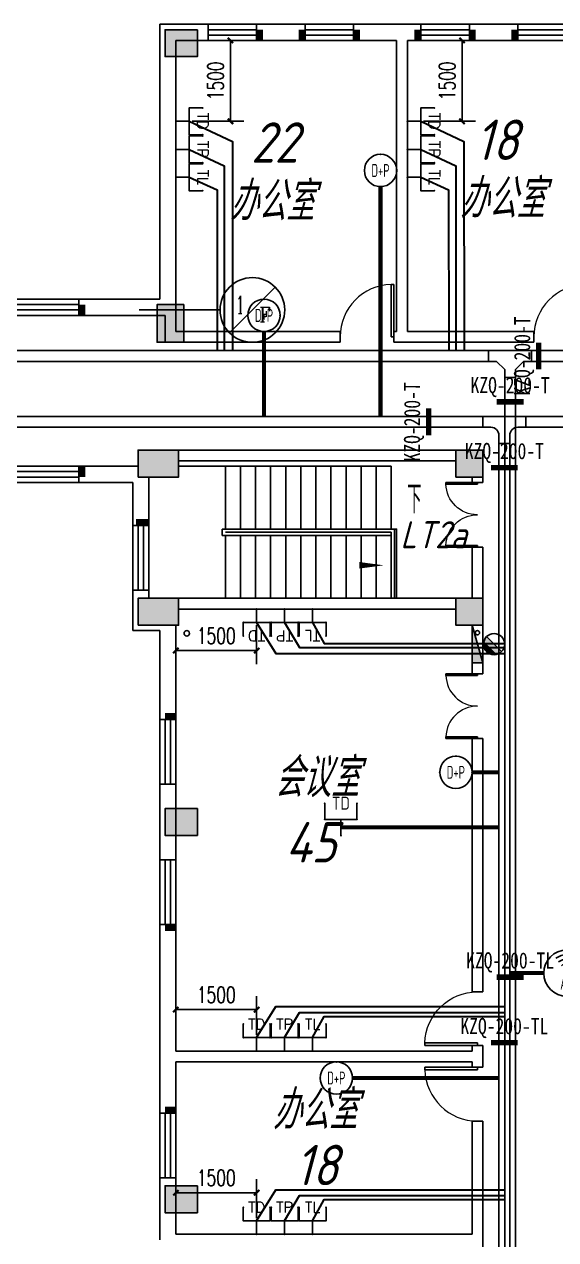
# Model space of a CAD drawing. Extents: x 1398449 to 2142961, y 256969 to 1032940.
# Drawn here: x 1632076 to 1641945, y 575708 to 598258 of the extents above; entities that cross this region are included whole.
import ezdxf
from ezdxf.enums import TextEntityAlignment as Align

# ---------------------------------------------------------------- set-up
doc = ezdxf.new("R2010")
doc.units = 0
doc.header["$LTSCALE"] = 1500
doc.header["$PDSIZE"] = 50
for name, color, linetype in [('1-建筑底图', 8, 'Continuous'), ('CABLETRAY_PDS', 6, 'Continuous'), ('EQUIP-通讯', 3, 'Continuous'), ('P-PROT-FIRH', 1, 'Continuous'), ('TEL_DIM', 3, 'Continuous'), ('WIRE-综合布线', 5, 'Continuous'), ('光纤点位', 3, 'Continuous'), ('内网桥架', 1, 'Continuous'), ('抗震支吊架', 2, 'Continuous'), ('构造柱', 6, 'Continuous'), ('水', 5, 'Continuous'), ('红机电话', 3, 'Continuous'), ('结构柱子', 253, 'Continuous'), ('蓝机电话', 3, 'Continuous')]:
    doc.layers.add(name, color=color, linetype=linetype)
doc.layers.add('内网线路', color=1, linetype='Continuous', lineweight=30)
doc.styles.add('_TCH_AXIS', font='COMPLEX', dxfattribs={"bigfont": 'GBCBIG'})
doc.styles.add('_TCH_DIM_T3', font='SIMPLEX', dxfattribs={"width": 0.705882, "bigfont": 'GBCBIG'})
doc.styles.add('_TEL_ATTDEF', font='GBENOR', dxfattribs={"width": 0.8, "height": 3, "bigfont": 'GBCBIG'})
doc.styles.add('_TEL_DIM', font='SIMPLEX', dxfattribs={"width": 0.8, "height": 3.5, "bigfont": 'HZTXT'})
doc.styles.add('A_DIM', font='simplex.shx', dxfattribs={"width": 0.7, "bigfont": 'gbcbig.shx'})
doc.styles.add('kzcad', font='', dxfattribs={"width": 0.8})
doc.styles.get("Standard").update_dxf_attribs({"font": 'gbeitc.shx', "bigfont": 'gbcbig.shx'})
doc.styles.get('kzcad').set_extended_font_data('SimSun')
doc.linetypes.add('JIEDI', pattern='A,1.25,-0.25,0.25,-0.25,0.625,["/",Standard,S=0.6,R=0,X=0,Y=-0.3],0.625,-0.25,0.25,-0.25', length=4)
doc.dimstyles.new('_TCH_ARCH&&100', dxfattribs={"dimtxt": 297.5, "dimasz": 100, "dimexe": 250, "dimexo": 300, "dimgap": 126.25, "dimtad": 1, "dimdec": 0, "dimzin": 0, "dimdsep": 46, "dimtxsty": '_TCH_DIM_T3', "dimblk": 'ARCHTICK', "dimcen": 0.09, "dimclrt": 7, "dimazin": 2, "dimtfac": 1, "dimtdec": 0, "dimtix": 1, "dimtmove": 2, "dimatfit": 3, "dimfxl": 1, "dimtolj": 1, "dimtzin": 0, "dimarcsym": 0})

# ---------------------------------------------------------------- blocks, each defined once
blk = doc.blocks.new('gfhtyhtyhrer')
at = {"layer": '构造柱', "color": 0}
for points in [[(-304709, 1373678), (-304709, 1373478), (-304589, 1373678), (-304589, 1373478)], [(-303929, 1373678), (-303929, 1373478), (-303809, 1373678), (-303809, 1373478)], [(-302909, 1373678), (-302909, 1373478), (-302789, 1373678), (-302789, 1373478)], [(-301779, 1373678), (-301779, 1373478), (-301659, 1373678), (-301659, 1373478)], [(-300759, 1373678), (-300759, 1373478), (-300639, 1373678), (-300639, 1373478)], [(-299979, 1373678), (-299979, 1373478), (-299859, 1373678), (-299859, 1373478)], [(-308009, 1368378), (-308009, 1368578), (-307889, 1368378), (-307889, 1368578)], [(-308009, 1365378), (-308009, 1365578), (-307889, 1365378), (-307889, 1365578)], [(-306949, 1364478), (-306709, 1364478), (-306949, 1364598), (-306709, 1364598)], [(-306409, 1360878), (-306209, 1360878), (-306409, 1360998), (-306209, 1360998)], [(-306409, 1356958), (-306209, 1356958), (-306409, 1357078), (-306209, 1357078)], [(-306409, 1353578), (-306209, 1353578), (-306409, 1353698), (-306209, 1353698)]]:
    blk.add_solid(points, dxfattribs=at)
blk = doc.blocks.new('$TwtSys$00000483')
blk.add_line((-93, 93, 0), (93, -93, 0))
blk.add_circle((0, 0, 0), 131)
at = {"color": 0}
for points in [[(34, -127, 0), (-127, 34, 0), (93, -93, 0), (-93, 93, 0)], [(-34, -127, 0), (-127, -34, 0), (34, -127, 0), (-127, 34, 0)], [(-93, -93, 0), (-93, -93, 0), (-34, -127, 0), (-127, -34, 0)]]:
    blk.add_solid(points, dxfattribs=at)
at = {"flags": 9}
blk.add_attdef('A', (0, 0, 0), '', height=0.00524, dxfattribs=at)
blk = doc.blocks.new('A$C72020647')
at = {"layer": 'P-PROT-FIRH'}
blk.add_hatch(color=256, dxfattribs=at).paths.add_polyline_path([(0, 0), (700, 200), (700, 0)])
for p, q in [((700, 200), (0, 200)), ((0, 0), (0, 200)), ((0, 0), (700, 200)), ((0, 0), (700, 0)), ((700, 0), (700, 200))]:
    blk.add_line(p, q, dxfattribs=at)
blk.add_circle((140, 100), 40, dxfattribs=at)
at = {"layer": 'P-PROT-FIRH', "xscale": 1.5, "yscale": 1.5, "zscale": 1.5, "rotation": 90.00000000000001}
blk.add_blockref('$TwtSys$00000483', (350, 410), dxfattribs=at)
blk = doc.blocks.new('A$C16D95650')
at = {"layer": '结构柱子'}
h = blk.add_hatch(color=6, dxfattribs=at)
h.dxf.hatch_style = 1
h.paths.add_polyline_path([(115700, 36500), (115700, 36000), (116300, 36000), (116300, 36500)])
h = blk.add_hatch(color=6, dxfattribs=at)
h.dxf.hatch_style = 1
h.paths.add_polyline_path([(116050, 30700), (116050, 31400), (115550, 31400), (115550, 30700)])
h = blk.add_hatch(color=6, dxfattribs=at)
h.dxf.hatch_style = 1
h.paths.add_polyline_path([(115200, 28200), (115950, 28200), (115950, 28700), (115200, 28700)])
h = blk.add_hatch(color=6, dxfattribs=at)
h.dxf.hatch_style = 1
h.paths.add_polyline_path([(121100, 28700), (121600, 28700), (121600, 28200), (121100, 28200)])
h = blk.add_hatch(color=6, dxfattribs=at)
h.dxf.hatch_style = 1
h.paths.add_polyline_path([(115200, 25450), (115950, 25450), (115950, 25950), (115200, 25950)])
h = blk.add_hatch(color=6, dxfattribs=at)
h.dxf.hatch_style = 1
h.paths.add_polyline_path([(121100, 25950), (121600, 25950), (121600, 25450), (121100, 25450)])
h = blk.add_hatch(color=6, dxfattribs=at)
h.dxf.hatch_style = 1
h.paths.add_polyline_path([(115700, 22050), (115700, 21550), (116300, 21550), (116300, 22050)])
h = blk.add_hatch(color=6, dxfattribs=at)
h.dxf.hatch_style = 1
h.paths.add_polyline_path([(115700, 15050), (115700, 14550), (116300, 14550), (116300, 15050)])
at = {"layer": '结构柱子', "color": 6}
for points in [[(116300, 36500), (115700, 36500), (115700, 36000), (116300, 36000)], [(116050, 31400), (115550, 31400), (115550, 30700), (116050, 30700)], [(115200, 28200), (115950, 28200), (115950, 28700), (115200, 28700)], [(121600, 28700), (121100, 28700), (121100, 28200), (121600, 28200)], [(115200, 25450), (115950, 25450), (115950, 25950), (115200, 25950)], [(121601, 25950), (121101, 25950), (121101, 25450), (121601, 25450)], [(116300, 22050), (115700, 22050), (115700, 21550), (116300, 21550)], [(116300, 15050), (115700, 15050), (115700, 14550), (116300, 14550)]]:
    blk.add_lwpolyline(points, close=True, dxfattribs=at)
blk = doc.blocks.new('shui2')
at = {"layer": '水'}
blk.add_circle((566145, 449808), 50, dxfattribs=at)
blk = doc.blocks.new('$TCHSYS$WIN2D')
for p, q in [((-0.5, 0.5), (0.5, 0.5)), ((-0.5, 0.5), (-0.5, -0.5)), ((0.5, 0.5), (0.5, -0.5)), ((0.5, 0.1667), (-0.5, 0.1667)), ((0.5, -0.1667), (-0.5, -0.1667)), ((-0.5, -0.5), (0.5, -0.5))]:
    blk.add_line(p, q)
blk = doc.blocks.new('$DorLib2D$00000002')
for p, q in [((-0.5, 0), (-0.5, 0.4875)), ((-0.475, 0.4875), (-0.5, 0.4875)), ((-0.475, 0), (-0.475, 0.4875)), ((0.475, 0), (0.475, 0.4875)), ((0.475, 0.4875), (0.5, 0.4875)), ((0.5, 0), (0.5, 0.4875)), ((-0.5, 0), (-0.475, 0)), ((0.5, 0), (0.475, 0))]:
    blk.add_line(p, q)
at = {"lineweight": 13}
for centre, start, end in [((-0.4875, 0), 0, 88.53072), ((0.4875, 0), 91.46928, 180)]:
    blk.add_arc(centre, 0.4875, start, end, dxfattribs=at)
blk = doc.blocks.new('$DorLib2D$00000001')
for p, q in [((0.45, 0.975), (0.5, 0.975)), ((0.45, 0), (0.45, 0.975)), ((0.5, 0), (0.5, 0.975)), ((0.5, 0), (0.45, 0))]:
    blk.add_line(p, q)
at = {"lineweight": 13}
blk.add_arc((0.475, 0), 0.975, 91.4693, 180, dxfattribs=at)
blk = doc.blocks.new('1-三层建筑底图')
at = {"layer": '1-建筑底图'}
for points in [[(115850, 28200), (115850, 28700), (115100, 28700), (115100, 28200)], [(121500, 28200), (121500, 28700), (121000, 28700), (121000, 28200)], [(115850, 25450), (115850, 25950), (115100, 25950), (115100, 25450)], [(121500, 25450), (121500, 25950), (121000, 25950), (121000, 25450)]]:
    blk.add_hatch(color=256, dxfattribs=at).paths.add_polyline_path(points)
for p, q in [((115500, 31500), (115500, 36600)), ((116400, 36600), (115500, 36600)), ((116400, 36300), (116400, 36600)), ((118200, 36600), (117300, 36600)), ((117300, 36600), (117300, 36300)), ((118200, 36300), (118200, 36600)), ((120000, 36600), (119100, 36600)), ((119100, 36600), (119100, 36300)), ((120350, 36600), (120000, 36600)), ((120350, 36300), (120350, 36600)), ((122150, 36600), (121250, 36600)), ((121250, 36600), (121250, 36300)), ((122150, 36300), (122150, 36600)), ((115800, 31400), (115800, 36300)), ((115800, 36300), (116400, 36300)), ((117300, 36300), (118200, 36300)), ((119100, 36300), (119900, 36300)), ((119900, 30900), (119900, 36300)), ((120100, 30900), (120100, 36300)), ((120100, 36300), (120350, 36300)), ((121250, 36300), (122150, 36300)), ((116797, 30875.7), (117645.5, 31724.3)), ((115500, 31500), (114000, 31500)), ((114000, 31500), (114000, 31200)), ((115800, 30900), (115800, 31400)), ((114000, 31200), (115600, 31200)), ((115121.3, 31300), (116621.3, 31300)), ((115600, 30700), (115600, 31200)), ((118850, 30900), (115800, 30900)), ((118850, 30700), (118850, 30900)), ((119900, 30900), (119850, 30900)), ((119850, 30900), (119850, 30700)), ((122450, 30900), (120100, 30900)), ((122450, 30700), (122450, 30900)), ((115600, 30700), (118850, 30700)), ((119850, 30700), (120000, 30700)), ((120000, 30700), (122450, 30700)), ((115850, 28700), (115100, 28700)), ((115100, 28700), (115100, 28200)), ((115850, 28200), (115850, 28700)), ((121000, 28700), (115850, 28700)), ((121500, 28700), (121000, 28700)), ((121000, 28700), (121000, 28200)), ((121500, 28200), (121500, 28700)), ((121000, 28500), (115850, 28500)), ((115100, 28400), (114000, 28400)), ((114000, 28400), (114000, 28100)), ((115100, 28200), (115850, 28200)), ((115300, 28200), (115300, 25950)), ((115300, 27300), (115300, 28200)), ((116720, 28400), (115850, 28400)), ((116720, 28400), (119800, 28400)), ((116720, 28400), (116720, 27235)), ((116720, 27235), (116720, 28400)), ((117000, 28400), (117000, 27235)), ((117280, 28400), (117280, 27235)), ((117560, 28400), (117560, 27235)), ((117840, 28400), (117840, 27235)), ((118120, 28400), (118120, 27235)), ((118400, 28400), (118400, 27235)), ((118680, 28400), (118680, 27235)), ((118960, 28400), (118960, 27235)), ((119240, 28400), (119240, 27235)), ((119520, 28400), (119520, 27235)), ((119800, 28400), (119800, 27235)), ((121000, 28200), (121500, 28200)), ((121300, 28200), (121300, 28100)), ((121500, 28100), (121500, 28200)), ((114000, 28100), (115000, 28100)), ((115000, 28100), (115000, 27300)), ((121300, 28100), (121500, 28100)), ((115000, 27300), (115300, 27300)), ((116660, 27115), (116660, 27235)), ((116660, 27235), (119860, 27235)), ((119800, 27115), (116660, 27115)), ((119800, 27175), (116720, 27175)), ((116720, 27175), (119800, 27175)), ((119800, 27175), (116720, 27175)), ((116720, 27175), (116720, 27175)), ((116720, 27175), (119800, 27175)), ((116720, 25950), (116720, 27115)), ((116720, 25950), (116720, 27115)), ((117000, 25950), (117000, 27115)), ((117280, 25950), (117280, 27115)), ((117560, 25950), (117560, 27115)), ((117840, 25950), (117840, 27115)), ((118120, 25950), (118120, 27115)), ((118400, 25950), (118400, 27115)), ((118680, 25950), (118680, 27115)), ((118960, 25950), (118960, 27115)), ((119240, 25950), (119240, 27115)), ((119520, 25950), (119520, 27115)), ((119800, 27115), (119800, 27175)), ((119800, 27175), (119800, 25950)), ((119800, 27115), (119800, 27175)), ((119800, 27175), (119800, 27175)), ((119800, 25950), (119800, 27115)), ((119860, 27235), (119860, 25950)), ((121500, 26900), (121300, 26900)), ((121300, 26900), (121300, 25950)), ((121500, 25950), (121500, 26900)), ((115300, 26100), (115000, 26100)), ((115000, 26100), (115000, 25553.2)), ((115850, 25950), (115100, 25950)), ((115100, 25950), (115100, 25450)), ((115300, 25950), (115300, 26100)), ((115850, 25950), (116720, 25950)), ((115850, 25450), (115850, 25950)), ((121000, 25950), (115850, 25950)), ((119800, 25950), (116720, 25950)), ((119860, 25950), (119800, 25950)), ((121500, 25950), (121000, 25950)), ((121000, 25950), (121000, 25450)), ((121500, 25450), (121500, 25950)), ((121000, 25750), (115850, 25750)), ((115000, 25653.2), (115000, 25653.2)), ((115000, 25353.2), (115000, 25653.2)), ((115500, 25353.2), (115000, 25353.2)), ((115100, 25450), (115850, 25450)), ((115500, 25353.2), (115500, 23700)), ((115800, 23700), (115800, 25450)), ((121000, 25450), (121500, 25450)), ((121300, 25450), (121300, 24549.8)), ((121500, 24549.8), (121500, 25450)), ((121300, 24549.8), (121500, 24549.8)), ((115500, 23700), (115800, 23700)), ((121500, 23349.8), (121300, 23349.8)), ((121300, 23349.8), (121300, 18650)), ((121500, 18650), (121500, 23349.8)), ((115500, 22500), (115500, 21100)), ((115800, 22500), (115500, 22500)), ((115800, 21100), (115800, 22500)), ((115500, 21100), (115800, 21100)), ((115800, 19900), (115500, 19900)), ((115500, 19900), (115500, 17450)), ((115800, 17550), (115800, 19900)), ((121300, 18650), (121500, 18650)), ((121500, 17650), (121300, 17650)), ((121300, 17650), (121300, 17550)), ((121500, 17450), (121500, 17650)), ((115500, 17450), (115500, 16400)), ((115800, 17550), (121300, 17550)), ((121500, 17250), (121500, 17450)), ((115800, 16400), (115800, 17350)), ((115800, 17350), (121300, 17350)), ((121300, 17350), (121300, 17250)), ((121300, 17250), (121500, 17250)), ((115500, 16400), (115800, 16400)), ((121500, 16250), (121300, 16250)), ((121300, 16250), (121300, 14150)), ((121500, 14050), (121500, 16250)), ((115800, 15200), (115500, 15200)), ((115500, 15200), (115500, 14050)), ((115800, 14150), (115800, 15200)), ((115800, 14150), (121300, 14150)), ((121500, 12150), (121500, 14050))]:
    blk.add_line(p, q, dxfattribs=at)
blk.add_lwpolyline([(119940, 27787.5, 0, 0, 0), (116010, 27787.5, 0, 0, 0), (116010, 26562.5, 0, 0, 0), (119660, 26562.5, 0, 120, 0), (119210, 26562.5, 0, 0, 0)], format="xyseb", dxfattribs=at)
blk.add_lwpolyline([(119800, 27235), (119900, 27235), (119900, 25950)], dxfattribs=at)
blk.add_circle((117221.3, 31300), 600, dxfattribs=at)
for name, p, xscale, yscale, zscale, rotation in [('$TCHSYS$WIN2D', (116850, 36450), 900, 300, 900, 180.0000000429989), ('$TCHSYS$WIN2D', (118650, 36450), 900, 300, 900, 180.0000000429989), ('$TCHSYS$WIN2D', (120800, 36450), 900, 300, 900, 180.000000030412), ('$TCHSYS$WIN2D', (122600, 36450), 900, 300, 900, 180.000000030412), ('$DorLib2D$00000001', (119350, 30800), 1000, 1000, 1000, 1.301880720523889e-07), ('$DorLib2D$00000001', (122950, 30800), 1000, 1000, 1000, 1.30191216944062e-07), ('$TCHSYS$WIN2D', (111550, 31350), -4900.000000000058, 300, -4900.000000000058, 179.9999999898613), ('$TCHSYS$WIN2D', (111550, 28250), 4900.000003879715, -300, 4900.000003879715, 359.9999999207209), ('$DorLib2D$00000002', (121400, 27500), -1200, 1200, 200.0000000006985, 90.00000000002176), ('$TCHSYS$WIN2D', (115150, 26700), -1200, 300, -1200, 89.9999999898968), ('$DorLib2D$00000002', (121400, 23949.8), 1200, 1200, 1200, 90.00000003101275), ('$TCHSYS$WIN2D', (115650, 23100), -1200, -300, -1200, 270.0000000212969), ('$TCHSYS$WIN2D', (115650, 20500), -1200, -300, -1200, 270.0000000212969), ('$DorLib2D$00000001', (121400, 18150), -1000, 1000, -1000, 90.00000003101279), ('$DorLib2D$00000001', (121400, 16750), 1000, 1000, 1000, 90.00000002918952), ('$TCHSYS$WIN2D', (115650, 15800), 1200, 300, 1200, 90.0000000197141)]:
    blk.add_blockref(name, p, dxfattribs=dict(at, xscale=xscale, yscale=yscale, zscale=zscale, rotation=rotation))
for name, p in [('gfhtyhtyhrer', (422009.4, -1337177.6)), ('A$C16D95650', (-100, 0)), ('shui2', (-450141.7, -424508.2))]:
    blk.add_blockref(name, p, dxfattribs=at)
at = {"layer": '1-建筑底图', "rotation": 270}
blk.add_blockref('A$C72020647', (121300, 25450), dxfattribs=at)
at = {"layer": '1-建筑底图'}
for s, height, p in [('22', 750, (117196.3, 34031.8)), ('18', 750, (121358.5, 34081.8)), ('办公室', 723.4, (116794.5, 32956)), ('办公室', 723.4, (121074.5, 33006)), ('LT2a', 500, (119968.3, 26880.1)), ('会议室', 723.4, (117628.7, 22264)), ('45', 750, (117834.2, 21048.4)), ('办公室', 723.4, (117595.4, 16098.7)), ('18', 750, (118011.8, 15059.8))]:
    blk.add_text(s, height=height, dxfattribs=at).set_placement(p)
at = {"layer": '1-建筑底图', "style": '_TCH_AXIS'}
for s, height, p, p2 in [('1', 327.9, (116922.4, 31234.4), (117063, 31234.4)), ('F', 273.4, (117353.3, 31081.2), (117561.6, 31081.2))]:
    blk.add_text(s, height=height, dxfattribs=at).set_placement(p, p2, align=Align.FIT)
at = {"layer": '1-建筑底图', "style": 'A_DIM', "width": 0.7}
blk.add_text('下', height=525, dxfattribs=at).set_placement((120097.5, 27525))
blk = doc.blocks.new('$equip_U$00000080(win7-PC-hzk)')
blk.add_circle((0, 0.5), 0.5)
for p in [(0, 0.999), (-0.5, 0.5), (0.5, 0.5)]:
    blk.add_point(p)
at = {"color": 7, "style": '_TEL_DIM', "width": 0.7}
blk.add_attdef('$TEXT$', text='', height=0.4, dxfattribs=at).set_placement((0, 0.5), align=Align.MIDDLE_CENTER)
at = {"color": 7, "style": '_TEL_DIM', "flags": 1}
for tag in ['A', 'REMARK']:
    blk.add_attdef(tag, text='', height=0.00002, dxfattribs=at).set_placement((0, 0), align=Align.MIDDLE_CENTER)
blk = doc.blocks.new('$equip_U$00000091(win7-PC-hzk)')
for radius in [0.714, 0.0272]:
    blk.add_circle((0, 0), radius)
for radius in [0.571, 0.428, 0.285, 0.143]:
    blk.add_arc((0, 0), radius, 53.7049, 126.2951)
for p in [(0, 0.714), (-0.714, 0), (0.714, 0), (0, -0.714)]:
    blk.add_point(p)
at = {"color": 7, "style": '_TEL_DIM', "flags": 1}
for tag in ['A', 'REMARK']:
    blk.add_attdef(tag, text='', height=0.00002, dxfattribs=at).set_placement((0, 0), align=Align.MIDDLE_CENTER)
at = {"color": 7, "style": '_TEL_DIM', "width": 0.7}
blk.add_attdef('$TEXT$', text='', height=0.4, dxfattribs=at).set_placement((0, -0.31), align=Align.MIDDLE_CENTER)
blk = doc.blocks.new('$equip$00002670')
for p, q in [((-0.5, 0.499), (-0.5, 0.999)), ((0.5, 0.999), (0.5, 0.499)), ((0.5, 0.499), (-0.5, 0.499)), ((0, 0.5), (0, 0))]:
    blk.add_line(p, q)
for p in [(-0.5, 0.999), (0.5, 0.999), (-0.5, 0.499), (0.5, 0.499), (0, 0)]:
    blk.add_point(p)
at = {"color": 7, "style": '_TEL_DIM'}
blk.add_attdef('$TEXT$', text='', height=0.4, dxfattribs=at).set_placement((0, 0.999), align=Align.MIDDLE_CENTER)
at = {"color": 7, "style": '_TEL_DIM', "flags": 1}
blk.add_attdef('A', text='', height=0.000025, dxfattribs=at).set_placement((0, 0), align=Align.MIDDLE_CENTER)
blk = doc.blocks.new('$equip$00001867')
for p, q in [((-0.5, 0.499), (-0.5, 0.999)), ((0.5, 0.999), (0.5, 0.499)), ((0.5, 0.499), (-0.5, 0.499)), ((0, 0.5), (0, 0))]:
    blk.add_line(p, q)
for p in [(-0.5, 0.999), (0.5, 0.999), (-0.5, 0.499), (0.5, 0.499), (0, 0)]:
    blk.add_point(p)
at = {"color": 7, "style": '_TEL_DIM'}
blk.add_attdef('$TEXT$', text='', height=0.4, dxfattribs=at).set_placement((0, 0.999), align=Align.MIDDLE_CENTER)
at = {"color": 7, "style": '_TEL_DIM', "flags": 1}
blk.add_attdef('A', text='', height=0.00002, dxfattribs=at).set_placement((0, 0), align=Align.MIDDLE_CENTER)
blk = doc.blocks.new('_ArchTick')
at = {"color": 0, "linetype": 'ByBlock', "const_width": 0.4}
blk.add_lwpolyline([(-0.5, -0.5), (0.5, 0.5)], dxfattribs=at)
blk = doc.blocks.new('*D1159')
at = {"layer": 'Defpoints', "color": 0, "transparency": 16777216}
for p in [(1639191, 597958), (1640205, 597958), (1639191, 596458)]:
    blk.add_point(p, dxfattribs=at)
at = {"layer": 'TEL_DIM', "color": 0, "lineweight": -2, "transparency": 16777216}
for p, q in [((1639491, 597958), (1640455, 597958)), ((1640205, 596458), (1640205, 597958)), ((1639491, 596458), (1640455, 596458))]:
    blk.add_line(p, q, dxfattribs=at)
at = {"layer": 'TEL_DIM', "color": 0, "lineweight": -2, "transparency": 16777216, "xscale": 100, "yscale": 100, "zscale": 100}
for p, rotation in [((1640205, 597958), 90), ((1640205, 596458), 270)]:
    blk.add_blockref('_ArchTick', p, dxfattribs=dict(at, rotation=rotation))
at = {"layer": 'TEL_DIM', "color": 7, "transparency": 16777216, "insert": (1639930, 597208), "char_height": 297.5, "attachment_point": 5, "rotation": 90, "style": '_TCH_DIM_T3'}
blk.add_mtext('\\A1;1500', dxfattribs=at)
blk = doc.blocks.new('*D1160')
at = {"layer": 'Defpoints', "color": 0, "transparency": 16777216}
for p in [(1634891, 597958), (1635905, 597958), (1634891, 596458)]:
    blk.add_point(p, dxfattribs=at)
at = {"layer": 'TEL_DIM', "color": 0, "lineweight": -2, "transparency": 16777216}
for p, q in [((1635191, 597958), (1636155, 597958)), ((1635905, 596458), (1635905, 597958)), ((1635191, 596458), (1636155, 596458))]:
    blk.add_line(p, q, dxfattribs=at)
at = {"layer": 'TEL_DIM', "color": 0, "lineweight": -2, "transparency": 16777216, "xscale": 100, "yscale": 100, "zscale": 100}
for p, rotation in [((1635905, 597958), 90), ((1635905, 596458), 270)]:
    blk.add_blockref('_ArchTick', p, dxfattribs=dict(at, rotation=rotation))
at = {"layer": 'TEL_DIM', "color": 7, "transparency": 16777216, "insert": (1635630, 597208), "char_height": 297.5, "attachment_point": 5, "rotation": 90, "style": '_TCH_DIM_T3'}
blk.add_mtext('\\A1;1500', dxfattribs=at)
blk = doc.blocks.new('*D1176')
at = {"layer": 'Defpoints', "color": 0, "transparency": 16777216}
for p in [(1636391, 579977), (1634891, 579208), (1636391, 579208)]:
    blk.add_point(p, dxfattribs=at)
at = {"layer": 'TEL_DIM', "color": 0, "lineweight": -2, "transparency": 16777216}
for p, q in [((1634891, 579508), (1634891, 580227)), ((1636391, 579508), (1636391, 580227)), ((1634891, 579977), (1636391, 579977))]:
    blk.add_line(p, q, dxfattribs=at)
at = {"layer": 'TEL_DIM', "color": 0, "lineweight": -2, "transparency": 16777216, "xscale": 100, "yscale": 100, "zscale": 100, "rotation": 180}
blk.add_blockref('_ArchTick', (1634891, 579977), dxfattribs=at)
at = {"layer": 'TEL_DIM', "color": 0, "lineweight": -2, "transparency": 16777216, "xscale": 100, "yscale": 100, "zscale": 100}
blk.add_blockref('_ArchTick', (1636391, 579977), dxfattribs=at)
at = {"layer": 'TEL_DIM', "color": 7, "transparency": 16777216, "insert": (1635641, 580252), "char_height": 297.5, "attachment_point": 5, "style": '_TCH_DIM_T3'}
blk.add_mtext('\\A1;1500', dxfattribs=at)
blk = doc.blocks.new('*D1177')
at = {"layer": 'Defpoints', "color": 0, "transparency": 16777216}
for p in [(1634891, 587408), (1636391, 587408), (1636391, 586638)]:
    blk.add_point(p, dxfattribs=at)
at = {"layer": 'TEL_DIM', "color": 0, "lineweight": -2, "transparency": 16777216}
for p, q in [((1634891, 587108), (1634891, 586388)), ((1636391, 587108), (1636391, 586388)), ((1634891, 586638), (1636391, 586638))]:
    blk.add_line(p, q, dxfattribs=at)
at = {"layer": 'TEL_DIM', "color": 0, "lineweight": -2, "transparency": 16777216, "xscale": 100, "yscale": 100, "zscale": 100, "rotation": 180}
blk.add_blockref('_ArchTick', (1634891, 586638), dxfattribs=at)
at = {"layer": 'TEL_DIM', "color": 0, "lineweight": -2, "transparency": 16777216, "xscale": 100, "yscale": 100, "zscale": 100}
blk.add_blockref('_ArchTick', (1636391, 586638), dxfattribs=at)
at = {"layer": 'TEL_DIM', "color": 7, "transparency": 16777216, "insert": (1635641, 586913), "char_height": 297.5, "attachment_point": 5, "style": '_TCH_DIM_T3'}
blk.add_mtext('\\A1;1500', dxfattribs=at)
blk = doc.blocks.new('*D1179')
at = {"layer": 'Defpoints', "color": 0, "transparency": 16777216}
for p in [(1636391, 576580), (1634891, 575810), (1636391, 575810)]:
    blk.add_point(p, dxfattribs=at)
at = {"layer": 'TEL_DIM', "color": 0, "lineweight": -2, "transparency": 16777216}
for p, q in [((1634891, 576110), (1634891, 576830)), ((1636391, 576110), (1636391, 576830)), ((1634891, 576580), (1636391, 576580))]:
    blk.add_line(p, q, dxfattribs=at)
at = {"layer": 'TEL_DIM', "color": 0, "lineweight": -2, "transparency": 16777216, "xscale": 100, "yscale": 100, "zscale": 100, "rotation": 180}
blk.add_blockref('_ArchTick', (1634891, 576580), dxfattribs=at)
at = {"layer": 'TEL_DIM', "color": 0, "lineweight": -2, "transparency": 16777216, "xscale": 100, "yscale": 100, "zscale": 100}
blk.add_blockref('_ArchTick', (1636391, 576580), dxfattribs=at)
at = {"layer": 'TEL_DIM', "color": 7, "transparency": 16777216, "insert": (1635641, 576855), "char_height": 297.5, "attachment_point": 5, "style": '_TCH_DIM_T3'}
blk.add_mtext('\\A1;1500', dxfattribs=at)

msp = doc.modelspace()

# ---------------------------------------------------------------- linework, layer by layer
at = {"layer": 'CABLETRAY_PDS'}
for p, q in [((1592941, 590980.8), (1640591, 590980.8)), ((1640591, 590980.8), (1641391, 590980.8)), ((1640591, 590780.8), (1640591, 590980.8)), ((1640591, 590980.8), (1640591, 590780.8)), ((1641391, 590980.8), (1641391, 590780.8)), ((1641391, 590780.8), (1641391, 590980.8)), ((1641391, 590980.8), (1651491, 590980.8)), ((1640591, 590780.8), (1592941, 590780.8)), ((1640741, 590780.8), (1640591, 590780.8)), ((1640891, 590480.8), (1640891, 590630.8)), ((1641091, 590630.8), (1641091, 590480.8)), ((1641391, 590780.8), (1641241, 590780.8)), ((1651491, 590780.8), (1641391, 590780.8)), ((1640891, 568091.1), (1640891, 590480.8)), ((1640891, 590480.8), (1641091, 590480.8)), ((1641091, 590480.8), (1640891, 590480.8)), ((1641091, 590480.8), (1641091, 568091.1))]:
    msp.add_line(p, q, dxfattribs=at)
for centre, start, end in [((1640741, 590630.8), 0, 90), ((1641241, 590630.8), 90, 180)]:
    msp.add_arc(centre, 150, start, end, dxfattribs=at)
at = {"layer": 'WIRE-综合布线', "linetype": 'Continuous', "const_width": 75}
for points in [[(1638691.3, 590980.8), (1638691.3, 595246.6)], [(1636528, 590980.8), (1636528, 592557.6)], [(1640891, 584379.4), (1640391, 584379.4)], [(1637954.9, 583356.7), (1640891, 583356.7)], [(1641723.5, 580653.4), (1641091, 580653.4)], [(1640891, 578707.1), (1638170.7, 578707.1)]]:
    msp.add_lwpolyline(points, dxfattribs=at)
at = {"layer": '内网桥架'}
for p, q in [((1593610.1, 592203.1), (1640697.9, 592203.1)), ((1640697.9, 592203.1), (1640697.9, 592003.1)), ((1641497.9, 592203.1), (1640697.9, 592203.1)), ((1640697.9, 592203.1), (1640697.9, 592003.1)), ((1641497.9, 592003.1), (1641497.9, 592203.1)), ((1641497.9, 592003.1), (1641497.9, 592203.1)), ((1641497.9, 592203.1), (1650968.2, 592203.1)), ((1640697.9, 592003.1), (1593610.1, 592003.1)), ((1640697.9, 592003.1), (1640847.9, 592003.1)), ((1640847.9, 592003.1), (1640997.9, 591853.1)), ((1641197.9, 591853.1), (1641347.9, 592003.1)), ((1641347.9, 592003.1), (1641497.9, 592003.1)), ((1650968.2, 592003.1), (1641497.9, 592003.1)), ((1640997.9, 591853.1), (1640997.9, 591703.1)), ((1641197.9, 591703.1), (1641197.9, 591853.1)), ((1640997.9, 591703.1), (1641197.9, 591703.1)), ((1640997.9, 569454.5), (1640997.9, 591703.1)), ((1640997.9, 591703.1), (1641197.9, 591703.1)), ((1641197.9, 591703.1), (1641197.9, 569454.5))]:
    msp.add_line(p, q, dxfattribs=at)
at = {"layer": '内网线路'}
for points in [[(1635140.2, 596457.6), (1635940.5, 596083.9), (1635942.4, 592203.4)], [(1639440.2, 596457.6), (1640240.5, 596083.9), (1640242.4, 592203.4)], [(1635140.5, 595933.9), (1635787.7, 595630.3), (1635789.4, 592203.4)], [(1639440.5, 595933.9), (1640087.7, 595630.3), (1640089.4, 592203.4)], [(1635140.7, 595419.3), (1635656.9, 595187.3), (1635658.3, 592203.3)], [(1639440.7, 595419.3), (1639956.9, 595187.3), (1639958.3, 592203.3)], [(1636391, 587160.6), (1636746.5, 586585.4), (1640997.9, 586585.4)], [(1636911, 587160.4), (1637187.1, 586693), (1640997.9, 586693)], [(1637429.3, 587160.6), (1637644.9, 586766.5), (1640997.9, 586766.5)], [(1636391, 579457.1), (1636746.5, 580032.3), (1640997.9, 580032.3)], [(1636911, 579457.4), (1637187.1, 579924.7), (1640997.9, 579924.7)], [(1637429.3, 579457.1), (1637644.9, 579851.2), (1640997.9, 579851.2)], [(1636391, 576059.6), (1636746.5, 576634.8), (1640997.9, 576634.8)], [(1636911, 576059.9), (1637187.1, 576527.2), (1640997.9, 576527.2)], [(1637429.3, 576059.6), (1637644.9, 576453.7), (1640997.9, 576453.7)]]:
    msp.add_lwpolyline(points, dxfattribs=at)
at = {"layer": '抗震支吊架', "color": 5, "const_width": 100}
for points in [[(1641630.8, 591853.1), (1641630.8, 592353.1)], [(1640847.9, 591253.1), (1641347.9, 591253.1)], [(1640847.9, 580578.8), (1641347.9, 580578.8)]]:
    msp.add_lwpolyline(points, dxfattribs=at)
at = {"layer": '抗震支吊架', "color": 2, "const_width": 100}
for points in [[(1639586.4, 590630.8), (1639586.4, 591130.8)], [(1640741, 590030.8), (1641241, 590030.8)], [(1640741, 579361), (1641241, 579361)]]:
    msp.add_lwpolyline(points, dxfattribs=at)

# ---------------------------------------------------------------- block references
at = {"layer": '1-建筑底图', "linetype": 'JIEDI'}
msp.add_blockref('1-三层建筑底图', (1519091, 561657.6), dxfattribs=at)
at = {"layer": 'EQUIP-通讯', "linetype": 'JIEDI'}
ref = msp.add_blockref('$equip_U$00000080(win7-PC-hzk)', (1638391.6, 595546.3), dxfattribs=dict(at, xscale=-600, yscale=600, zscale=600, rotation=269.9999999999998))
ref.add_attrib('$TEXT$', 'D+P', dxfattribs={"layer": '0', "color": 7, "height": 240, "style": '_TEL_ATTDEF', "width": 0.7}).set_placement((1638691.3, 595546.3), align=Align.MIDDLE_CENTER)
ref = msp.add_blockref('$equip_U$00000080(win7-PC-hzk)', (1636228.3, 592857.3), dxfattribs=dict(at, xscale=-600, yscale=600, zscale=600, rotation=269.9999999999998))
ref.add_attrib('$TEXT$', 'D+P', dxfattribs={"layer": '0', "color": 7, "height": 240, "style": '_TEL_ATTDEF', "width": 0.7}).set_placement((1636528, 592857.3), align=Align.MIDDLE_CENTER)
ref = msp.add_blockref('$equip_U$00000080(win7-PC-hzk)', (1640091.3, 584079.7), dxfattribs=dict(at, xscale=-600, yscale=600, zscale=600))
ref.add_attrib('$TEXT$', 'D+P', dxfattribs={"layer": '0', "color": 7, "height": 240, "style": '_TEL_ATTDEF', "width": 0.7}).set_placement((1640091.3, 584379.4), align=Align.MIDDLE_CENTER)
ref = msp.add_blockref('$equip$00002670', (1637954.9, 583206.8), dxfattribs=dict(at, xscale=-600, yscale=600, zscale=600))
ref.add_attrib('$TEXT$', 'TD', dxfattribs={"layer": '0', "color": 7, "height": 240, "style": '_TEL_ATTDEF'}).set_placement((1637954.9, 583806.2), align=Align.MIDDLE_CENTER)
ref = msp.add_blockref('$equip_U$00000091(win7-PC-hzk)', (1642151.8, 580653.4), dxfattribs=dict(at, xscale=-600, yscale=600, zscale=600))
ref.add_attrib('$TEXT$', 'AP', dxfattribs={"layer": '0', "color": 7, "height": 240, "style": '_TEL_ATTDEF', "width": 0.7}).set_placement((1642151.8, 580467.1), align=Align.MIDDLE_CENTER)
ref = msp.add_blockref('$equip_U$00000080(win7-PC-hzk)', (1637871, 578407.4), dxfattribs=dict(at, xscale=-600, yscale=600, zscale=600))
ref.add_attrib('$TEXT$', 'D+P', dxfattribs={"layer": '0', "color": 7, "height": 240, "style": '_TEL_ATTDEF', "width": 0.7}).set_placement((1637871, 578707.1), align=Align.MIDDLE_CENTER)
at = {"layer": '光纤点位', "xscale": 500, "yscale": 500, "zscale": 500}
for p, rotation in [((1634891, 596457.6), 270), ((1639191, 596457.6), 270), ((1636391, 587410.1), 180)]:
    msp.add_blockref('$equip$00002670', p, dxfattribs=dict(at, rotation=rotation)).add_auto_attribs({'$TEXT$': 'TD'})
for p in [(1636391, 579207.6), (1636391, 575810.1)]:
    msp.add_blockref('$equip$00002670', p, dxfattribs=at).add_auto_attribs({'$TEXT$': 'TD'})
at = {"layer": '红机电话', "xscale": 500, "yscale": 500, "zscale": 500}
for p, rotation in [((1634891, 595937.6), 270), ((1639191, 595937.6), 270), ((1636911, 587410.1), 180)]:
    msp.add_blockref('$equip$00001867', p, dxfattribs=dict(at, rotation=rotation)).add_auto_attribs({'$TEXT$': 'TP'})
for p in [(1636911, 579207.6), (1636911, 575810.1)]:
    msp.add_blockref('$equip$00001867', p, dxfattribs=at).add_auto_attribs({'$TEXT$': 'TP'})
at = {"layer": '蓝机电话', "xscale": 500, "yscale": 500, "zscale": 500}
for p, rotation in [((1634891, 595419.3), 270), ((1639191, 595419.3), 270), ((1637429.3, 587410.1), 180)]:
    msp.add_blockref('$equip$00001867', p, dxfattribs=dict(at, rotation=rotation)).add_auto_attribs({'$TEXT$': 'TL'})
for p in [(1637429.3, 579207.6), (1637429.3, 575810.1)]:
    msp.add_blockref('$equip$00001867', p, dxfattribs=at).add_auto_attribs({'$TEXT$': 'TL'})

# ---------------------------------------------------------------- texts
at = {"layer": '抗震支吊架', "color": 5, "style": 'kzcad', "width": 0.8}
for s, rotation, p in [('KZQ-200-T', 89.88539, (1641470.8, 592103.1)), ('KZQ-200-T', 359.88539, (1641097.9, 591413.1)), ('KZQ-200-TL', 359.88539, (1641097.9, 580738.8))]:
    msp.add_text(s, height=300, rotation=rotation, dxfattribs=at).set_placement(p, align=Align.CENTER)
at = {"layer": '抗震支吊架', "color": 2, "style": 'kzcad', "width": 0.8}
for s, rotation, p in [('KZQ-200-T', 89.88539, (1639426.4, 590880.8)), ('KZQ-200-T', 359.88539, (1640991, 590190.8)), ('KZQ-200-TL', 359.88539, (1640991, 579521))]:
    msp.add_text(s, height=300, rotation=rotation, dxfattribs=at).set_placement(p, align=Align.CENTER)

# ---------------------------------------------------------------- dimensions: what is measured, and where the dimension line sits
at = {"layer": 'TEL_DIM'}
for p1, p2, distance, picture, middle in [((1634891, 596457.6), (1634891, 597957.6), -1014, '*D1160', (1635629.9, 597207.6)), ((1639191, 596457.6), (1639191, 597957.6), -1014, '*D1159', (1639929.9, 597207.6)), ((1634891, 587407.6), (1636391, 587407.6), -769.9, '*D1177', (1635641, 586912.8)), ((1634891, 579207.6), (1636391, 579207.6), 769.9, '*D1176', (1635641, 580252.5)), ((1634891, 575810.1), (1636391, 575810.1), 769.9, '*D1179', (1635641, 576855))]:
    dim = msp.add_aligned_dim(p1=p1, p2=p2, distance=distance, dimstyle='_TCH_ARCH&&100', dxfattribs=at)
    dim.commit()
    dim.dimension.update_dxf_attribs({"geometry": picture, "text_midpoint": middle})

doc.saveas('drawing.dxf')
